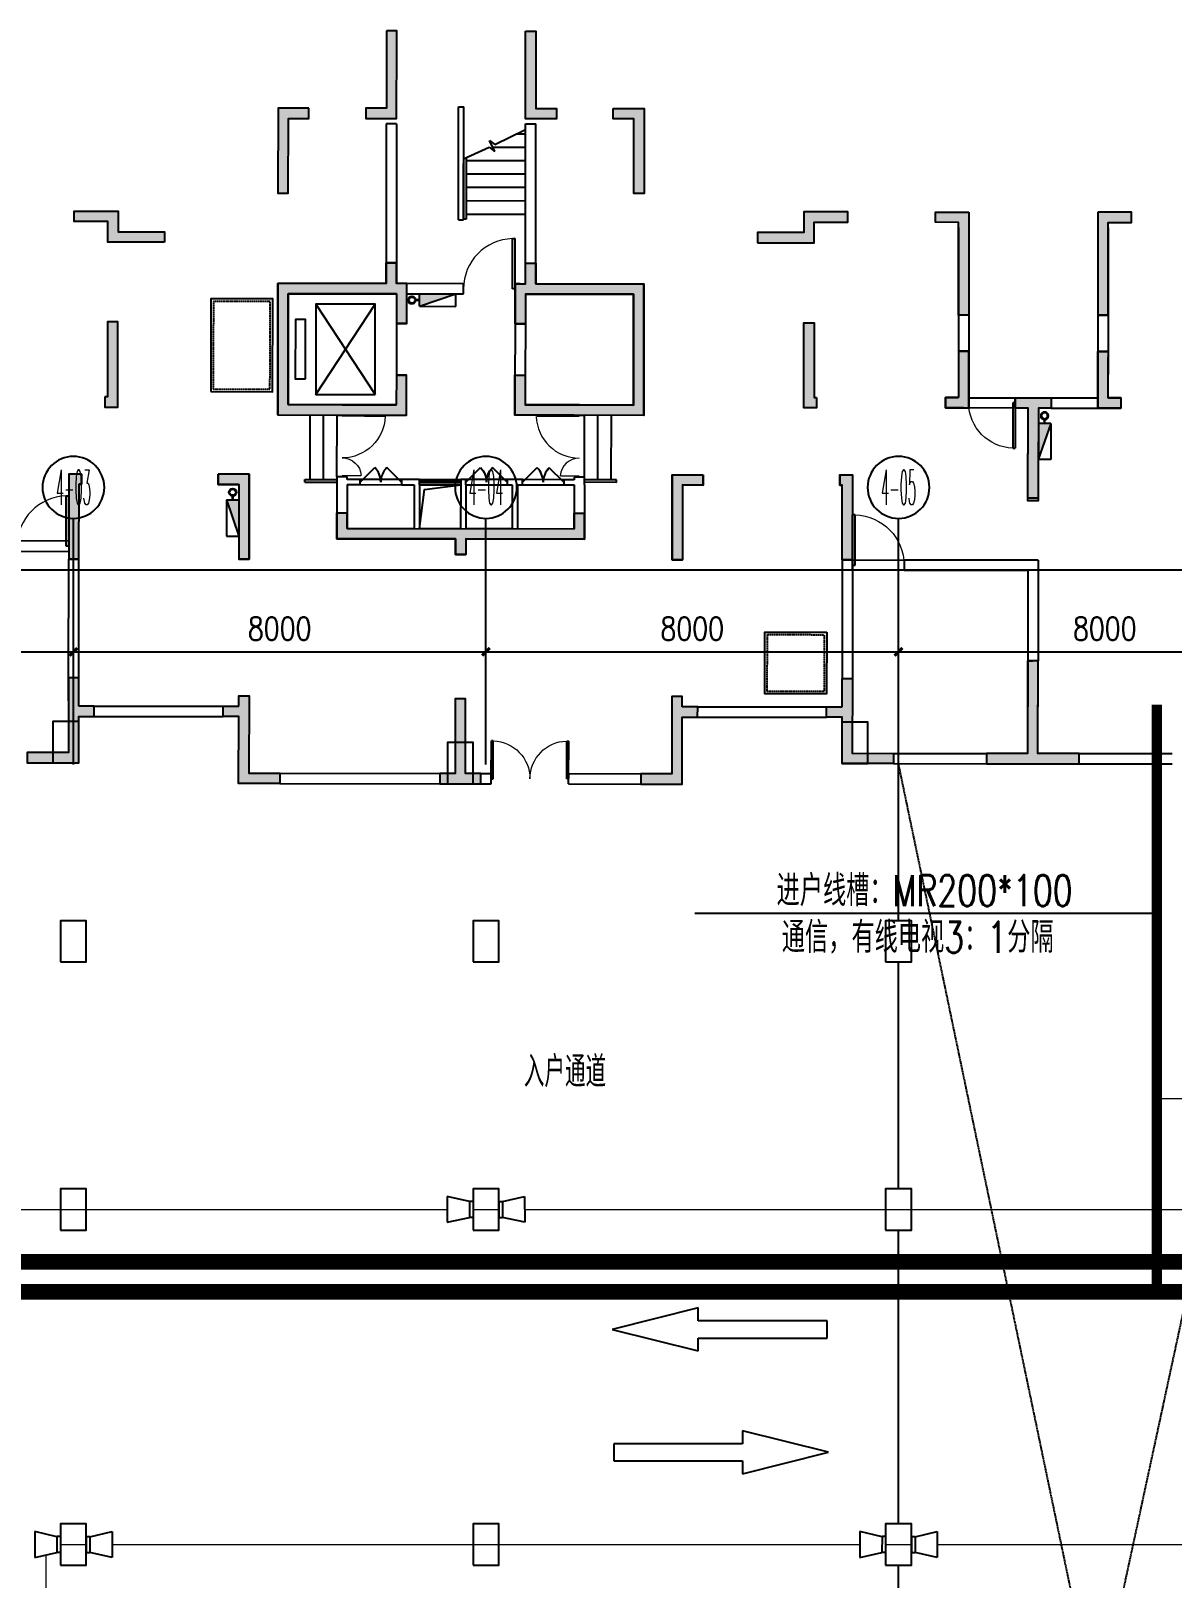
# Model space of a CAD drawing. Extents: x -781653 to 929899, y -295171 to 30012.
# Drawn here: x 429631 to 451758, y -144954 to -114948 of the extents above; entities that cross this region are included whole.
import ezdxf
from ezdxf.enums import TextEntityAlignment as Align

# ---------------------------------------------------------------- set-up
doc = ezdxf.new("R2010")
doc.units = 0
doc.header["$LTSCALE"] = 10
doc.header["$MEASUREMENT"] = 0
for name, pattern in [('BORDER', [1.75, 0.5, -0.25, 0.5, -0.25, 0, -0.25]), ('CENTER', [2, 1.25, -0.25, 0.25, -0.25]), ('DASH', [0.35, 0.25, -0.1]), ('DASHED', [0.75, 0.5, -0.25])]:
    doc.linetypes.add(name, pattern=pattern)
doc.layers.get('0').update_dxf_attribs({"linetype": 'CONTINUOUS'})
doc.layers.get('Defpoints').update_dxf_attribs({"linetype": 'CONTINUOUS'})
for name, color, linetype in [('A-STAIRS', 9, 'CONTINUOUS'), ('AXIS', 3, 'CONTINUOUS'), ('AXIS_TEXT', 7, 'CONTINUOUS'), ('COLUMN', 1, 'CONTINUOUS'), ('DOTE', 8, 'CENTER'), ('JPS-X', 1, 'BORDER'), ('JPS-XHS', 7, 'CONTINUOUS'), ('LVTRY', 6, 'CONTINUOUS'), ('PUB_DIM', 3, 'CONTINUOUS'), ('RD-equip', 3, 'CONTINUOUS'), ('RD-text', 4, 'CONTINUOUS'), ('solid', 252, 'CONTINUOUS'), ('STAIR', 9, 'CONTINUOUS'), ('TEXT', 7, 'CONTINUOUS'), ('wall', 8, 'CONTINUOUS'), ('wall-jg', 7, 'CONTINUOUS'), ('WINDOW', 4, 'CONTINUOUS'), ('结构墙', 1, 'CONTINUOUS'), ('行车方向', 4, 'CONTINUOUS'), ('行车线', 207, 'CONTINUOUS')]:
    doc.layers.add(name, color=color, linetype=linetype)
doc.layers.add('RD-line', color=2, linetype='CONTINUOUS', lineweight=0)
doc.layers.get('DOTE').off()
doc.styles.add('_TCH_AXIS', font='COMPLEX', dxfattribs={"bigfont": 'GBCBIG'})
doc.styles.add('_TEL_DIM', font='SIMPLEX', dxfattribs={"width": 0.8, "height": 3.5, "bigfont": 'HZTXT'})
doc.styles.add('COMPLEX', font='COMPLEX')
doc.styles.add('DIM_FONT', font='SIMPLEX', dxfattribs={"width": 0.8, "bigfont": 'HZTXT'})
doc.styles.add('FS2', font='tjromans.shx', dxfattribs={"width": 0.8, "bigfont": 'tjhztxt.shx'})
doc.linetypes.add('BRA', pattern='A,2.8,-0.1,["B",_TEL_DIM,S=0.07,R=0,X=0,Y=-0.12],-0.25', length=3.15)
doc.linetypes.add('TD', pattern='A,2.8,-0.1,["C",_TEL_DIM,S=0.07,R=0,X=0,Y=-0.12],-0.25', length=3.15)
doc.dimstyles.new('DIMN300', dxfattribs={"dimscale": 3, "dimtxt": 300, "dimasz": 100, "dimexe": 250, "dimexo": 300, "dimgap": 150, "dimtad": 1, "dimdec": 0, "dimzin": 0, "dimdsep": 46, "dimtxsty": 'DIM_FONT', "dimblk": 'ARCHTICK', "dimcen": 0.09, "dimclrt": 7, "dimazin": 2, "dimtfac": 1, "dimtdec": 0, "dimtix": 1, "dimtmove": 2, "dimatfit": 3, "dimfxl": 0, "dimtolj": 1, "dimtzin": 0, "dimarcsym": 0})

# ---------------------------------------------------------------- blocks, each defined once
blk = doc.blocks.new('DXHS')
at = {"layer": 'JPS-XHS'}
blk.add_hatch(color=256, dxfattribs=at).paths.add_polyline_path([(-350, 240), (-350, 0), (350, 0)])
at = {"layer": 'JPS-XHS', "linetype": 'Continuous'}
for p, q in [((-350, 240), (-350, 0)), ((-350, 240), (350, 240)), ((-350, 0), (350, 0)), ((350, 240), (350, 0))]:
    blk.add_line(p, q, dxfattribs=at)
at = {"layer": 'JPS-XHS'}
blk.add_line((-350, 240), (350, 0), dxfattribs=at)
blk = doc.blocks.new('FF')
at = {"linetype": 'Continuous'}
for radius in [75, 60]:
    blk.add_circle((0, 0), radius, dxfattribs=at)
blk = doc.blocks.new('$DorLib2D$00000001')
for p, q in [((0.45, 0.975), (0.5, 0.975)), ((0.45, 0), (0.45, 0.975)), ((0.5, 0), (0.5, 0.975)), ((0.5, 0), (0.45, 0))]:
    blk.add_line(p, q)
at = {"lineweight": 13}
blk.add_arc((0.475, 0), 0.975, 91.4693, 180, dxfattribs=at)
blk = doc.blocks.new('$DorLib2D$00000116')
at = {"color": 0}
for p, q in [((-0.5, 0), (-0.146, 0.354)), ((0.5, 0), (0.146, 0.354))]:
    blk.add_line(p, q, dxfattribs=at)
for centre, start, end in [((-0.5, 0), 0, 45), ((0.5, 0), 135, 180)]:
    blk.add_arc(centre, 0.5, start, end, dxfattribs=at)
blk = doc.blocks.new('$WINLIB2D$00000001')
for p, q in [((-0.5, 0.5), (0.5, 0.5)), ((-0.5, 0.5), (-0.5, -0.5)), ((0.5, -0.5), (0.5, 0.5)), ((0.5, 0.167), (-0.5, 0.167)), ((0.5, -0.167), (-0.5, -0.167)), ((-0.5, -0.5), (0.5, -0.5))]:
    blk.add_line(p, q)
blk = doc.blocks.new('$DorLib2D$00000025')
at = {"const_width": 0.02}
for points in [[(0.481, -0.001), (0.481, 0.691)], [(-0.481, 0.001), (-0.481, 0.308)]]:
    blk.add_lwpolyline(points, dxfattribs=at)
at = {"lineweight": 13}
for centre, radius, start, end in [((0.505, -0.002), 0.699, 91.9397, 179.7238), ((-0.501, 0.003), 0.307, 359.7899, 85.7508)]:
    blk.add_arc(centre, radius, start, end, dxfattribs=at)
blk = doc.blocks.new('A$C6717307E')
at = {"layer": 'solid'}
for points in [[(10150, 10050), (9950, 10050), (9950, 10450), (9750, 10450), (9750, 10050), (7650, 10050), (7650, 7500), (10150, 7500), (10150, 8275), (9950, 8275), (9950, 7700), (7850, 7700), (7850, 9850), (9950, 9850), (9950, 9275), (10150, 9275)], [(12450, 9850), (14550, 9850), (14550, 7700), (12450, 7700), (12450, 8275), (12250, 8275), (12250, 7500), (14750, 7500), (14750, 10050), (12650, 10050), (12650, 10450), (12450, 10450), (12450, 10050), (12250, 10050), (12250, 9275), (12450, 9275)], [(4350, 7850), (4300, 7850), (4300, 7650), (4550, 7650), (4550, 9300), (4350, 9300)], [(17850, 7650), (18100, 7650), (18100, 7850), (18050, 7850), (18050, 9300), (17850, 9300)], [(20850, 7850), (20850, 8650), (21050, 8650), (21050, 7650), (20600, 7650), (20600, 7850)], [(23750, 7850), (24000, 7850), (24000, 7650), (23550, 7650), (23550, 8650), (23750, 8650)], [(21950, 7850), (22650, 7850), (22650, 7650), (22400, 7650), (22400, 5900), (22200, 5900), (22200, 7650), (21950, 7650)], [(3800, 6150), (3850, 6150), (3850, 6350), (3600, 6350), (3600, 4700), (3800, 4700)], [(6900, 6150), (6900, 4700), (7100, 4700), (7100, 6350), (6500, 6350), (6500, 6150)], [(15300, 4700), (15500, 4700), (15500, 6150), (15900, 6150), (15900, 6350), (15300, 6350)], [(18800, 6350), (18550, 6350), (18550, 6150), (18600, 6150), (18600, 4700), (18800, 4700)], [(9000, 5300), (9000, 5600), (8800, 5600), (8800, 5100), (11100, 5100), (11100, 4800), (11300, 4800), (11300, 5100), (13600, 5100), (13600, 5600), (13400, 5600), (13400, 5300)]]:
    blk.add_hatch(color=8, dxfattribs=at).paths.add_polyline_path(points)
at = {"layer": 'JPS-X', "color": 8, "const_width": 50}
for points in [[(10325, 9730), (10400, 9730)], [(22520, 7425), (22520, 7350)], [(6780, 5925), (6780, 5850)]]:
    blk.add_lwpolyline(points, dxfattribs=at)
at = {"layer": 'LVTRY', "color": 8}
blk.add_lwpolyline([(10400, 5300), (10498, 6056), (11200, 6150)], dxfattribs=at)
at = {"layer": 'STAIR', "color": 8}
for p, q in [((11856, 12749), (12450, 13040)), ((12286, 12960), (12450, 12960)), ((11250, 12470), (11748, 12696)), ((11748, 12696), (11855, 12614)), ((11749, 12830), (11856, 12749)), ((11855, 12614), (11749, 12830)), ((11813, 12700), (12450, 12700)), ((11250, 12470), (11250, 11300)), ((11300, 12492), (11300, 11300)), ((11300, 12440), (12450, 12440)), ((11300, 12180), (12450, 12180)), ((11300, 11920), (12450, 11920)), ((11300, 11660), (12450, 11660)), ((11300, 11300), (11250, 11300)), ((11300, 11400), (12450, 11400)), ((8390, 9650), (9540, 7900)), ((8390, 7900), (9540, 9650)), ((9950, 9275), (9950, 8275)), ((21050, 7850), (21950, 7850)), ((21950, 7650), (21050, 7650)), ((8280, 6250), (8280, 7500)), ((8540, 6250), (8540, 7500)), ((8800, 6300), (8800, 7500)), ((13600, 6300), (13600, 7500)), ((13860, 6250), (13860, 7500)), ((14120, 6250), (14120, 7500)), ((8180, 6250), (8800, 6250)), ((8180, 6200), (8180, 6250)), ((8180, 6200), (8800, 6200)), ((10050, 6250), (9250, 6250)), ((9250, 6150), (10050, 6150)), ((12100, 6250), (11300, 6250)), ((11300, 6150), (12100, 6150)), ((13200, 6250), (12400, 6250)), ((12400, 6150), (13200, 6150)), ((14220, 6250), (13600, 6250)), ((14220, 6200), (13600, 6200)), ((14220, 6200), (14220, 6250)), ((3600, 5050), (2600, 5050)), ((2600, 4850), (3600, 4850)), ((18800, 4700), (19800, 4700)), ((19800, 4500), (18800, 4500))]:
    blk.add_line(p, q, dxfattribs=at)
for points in [[(6350, 7950), (7550, 7950), (7550, 9750), (6350, 9750)], [(9540, 7900), (9540, 9650), (8390, 9650), (8390, 7900)], [(8190, 8200), (8190, 9350), (7990, 9350), (7990, 8200)], [(18300, 3300), (18300, 2100), (17100, 2100), (17100, 3300)]]:
    blk.add_lwpolyline(points, close=True, dxfattribs=at)
at = {"layer": 'STAIR', "color": 8, "linetype": 'DASH'}
for points in [[(6400, 8000), (7500, 8000), (7500, 9700), (6400, 9700)], [(18250, 3250), (18250, 2150), (17150, 2150), (17150, 3250)]]:
    blk.add_lwpolyline(points, close=True, dxfattribs=at)
at = {"layer": 'wall', "color": 8}
for p, q in [((11150, 11290), (11150, 13480)), ((11150, 13480), (11250, 13480)), ((11250, 11290), (11250, 13480)), ((9750, 13150), (9750, 10050)), ((9950, 13150), (9750, 13150)), ((9950, 13150), (9950, 10050)), ((12450, 10050), (12450, 13150)), ((12450, 13150), (12650, 13150)), ((12650, 10050), (12650, 13150)), ((11150, 11290), (11250, 11290)), ((7650, 10050), (7650, 7500)), ((9750, 10050), (7650, 10050)), ((10050, 10050), (9950, 10050)), ((11250, 10050), (10050, 10050)), ((11250, 9850), (11250, 10050)), ((12350, 10050), (12250, 10050)), ((12250, 10050), (12250, 9850)), ((12350, 10050), (12450, 10050)), ((12650, 10050), (14750, 10050)), ((14750, 10050), (14750, 7500)), ((7850, 9850), (7850, 7700)), ((9850, 9850), (7850, 9850)), ((9950, 9850), (9850, 9850)), ((9950, 9850), (9950, 9275)), ((10150, 9850), (11250, 9850)), ((10150, 9275), (10150, 9850)), ((12250, 9850), (12250, 7500)), ((12450, 9850), (12450, 7700)), ((12450, 9850), (12550, 9850)), ((12550, 9850), (14550, 9850)), ((14550, 9850), (14550, 7700)), ((20850, 9450), (20850, 7850)), ((21050, 9450), (20850, 9450)), ((21050, 9450), (21050, 7850)), ((23550, 9450), (23550, 7850)), ((23750, 9450), (23550, 9450)), ((23750, 9450), (23750, 7850)), ((9950, 9275), (10150, 9275)), ((10150, 8275), (9950, 8275)), ((9950, 8275), (9950, 7700)), ((10150, 7500), (10150, 8275)), ((20850, 7850), (20600, 7850)), ((20600, 7650), (20600, 7850)), ((21050, 7650), (21050, 7850)), ((21050, 7850), (21050, 7850)), ((21950, 7850), (21950, 7650)), ((22650, 7850), (23550, 7850)), ((22650, 7850), (22650, 7650)), ((23750, 7850), (24000, 7850)), ((24000, 7850), (24000, 7650)), ((7850, 7700), (8900, 7700)), ((8900, 7700), (9950, 7700)), ((13500, 7700), (12450, 7700)), ((14550, 7700), (13500, 7700)), ((20950, 7650), (20600, 7650)), ((20950, 7650), (21050, 7650)), ((22650, 7650), (23650, 7650)), ((23650, 7650), (24000, 7650)), ((7650, 7500), (8800, 7500)), ((8800, 7500), (9000, 7500)), ((9000, 7500), (10150, 7500)), ((13400, 7500), (12250, 7500)), ((13400, 7500), (13600, 7500)), ((14750, 7500), (13600, 7500)), ((9000, 6300), (8800, 6300)), ((8800, 6300), (8800, 6150)), ((8800, 6150), (8800, 5100)), ((9000, 6250), (9000, 6300)), ((9250, 6250), (9000, 6250)), ((9000, 6150), (9000, 5300)), ((9000, 6150), (9250, 6150)), ((9250, 6150), (9250, 6250)), ((10400, 6250), (10050, 6250)), ((10050, 6250), (10050, 6150)), ((10050, 6150), (10300, 6150)), ((10300, 6150), (10300, 5300)), ((10400, 6150), (10400, 6250)), ((10400, 6150), (10400, 5300)), ((11300, 6250), (11200, 6250)), ((11200, 6250), (11200, 6150)), ((11200, 6150), (11200, 5300)), ((11300, 6150), (11300, 6250)), ((11300, 6150), (11300, 5300)), ((12300, 6250), (12100, 6250)), ((12100, 6250), (12100, 6150)), ((12100, 6150), (12200, 6150)), ((12200, 6150), (12200, 5300)), ((12400, 6250), (12300, 6250)), ((12300, 6150), (12300, 5300)), ((12300, 6150), (12400, 6150)), ((12400, 6150), (12400, 6250)), ((13400, 6250), (13200, 6250)), ((13200, 6250), (13200, 6150)), ((13200, 6150), (13400, 6150)), ((13600, 6300), (13400, 6300)), ((13400, 6300), (13400, 6250)), ((13400, 6150), (13400, 5300)), ((13600, 6150), (13600, 6300)), ((13600, 6150), (13600, 5100)), ((9000, 5300), (10300, 5300)), ((10400, 5300), (11200, 5300)), ((11200, 5300), (11200, 5300)), ((11300, 5300), (12200, 5300)), ((12300, 5300), (13400, 5300)), ((3600, 5050), (3600, 4850)), ((8800, 5100), (10400, 5100)), ((10400, 5100), (11100, 5100)), ((11100, 5100), (11100, 4800)), ((11300, 5100), (12300, 5100)), ((11300, 5100), (11300, 4800)), ((11300, 5100), (11300, 5100)), ((12300, 5100), (13600, 5100)), ((3600, 2400), (3600, 4700)), ((3600, 4700), (3800, 4700)), ((3800, 2400), (3800, 4700)), ((11300, 4800), (11100, 4800)), ((18600, 4700), (18600, 2400)), ((18800, 4700), (18600, 4700)), ((18800, 4700), (18800, 2400)), ((18800, 4500), (18800, 4700)), ((22400, 4700), (19800, 4700)), ((19800, 4700), (19800, 4500)), ((22400, 4700), (22400, 2750)), ((19800, 4500), (22200, 4500)), ((22200, 4500), (22200, 2750)), ((22400, 2750), (22200, 2750)), ((3600, 2400), (3800, 2400))]:
    blk.add_line(p, q, dxfattribs=at)
at = {"layer": 'wall-jg', "color": 8}
for p, q in [((20850, 11150), (20850, 9450)), ((21050, 11150), (21050, 9450)), ((23550, 11150), (23550, 9450)), ((23750, 11150), (23750, 9450)), ((9750, 10050), (9750, 10450)), ((9750, 10450), (9950, 10450)), ((9950, 10450), (9950, 10050)), ((12450, 10050), (12450, 10450)), ((12450, 10450), (12650, 10450)), ((12650, 10450), (12650, 10050)), ((7650, 7500), (7650, 10050)), ((9750, 10050), (7650, 10050)), ((10150, 10050), (9950, 10050)), ((10150, 9275), (10150, 10050)), ((12250, 9275), (12250, 10050)), ((12250, 10050), (12450, 10050)), ((12650, 10050), (14750, 10050)), ((14750, 7500), (14750, 10050)), ((7850, 9850), (9950, 9850)), ((7850, 7700), (7850, 9850)), ((9950, 9850), (9950, 9275)), ((12450, 9850), (12450, 9275)), ((14550, 9850), (12450, 9850)), ((14550, 7700), (14550, 9850)), ((21050, 9450), (20850, 9450)), ((23550, 9450), (23750, 9450)), ((4550, 9300), (4350, 9300)), ((4350, 9300), (4350, 7850)), ((4550, 7650), (4550, 9300)), ((10150, 9275), (9950, 9275)), ((12250, 9275), (12450, 9275)), ((17850, 7650), (17850, 9300)), ((17850, 9300), (18050, 9300)), ((18050, 9300), (18050, 7850)), ((20850, 8750), (20850, 7850)), ((20850, 8750), (21050, 8750)), ((21050, 8750), (21050, 7650)), ((23750, 8750), (23550, 8750)), ((23550, 8750), (23550, 7650)), ((23750, 8750), (23750, 7850)), ((9950, 8275), (9950, 7700)), ((10150, 8275), (9950, 8275)), ((10150, 7500), (10150, 8275)), ((12250, 7500), (12250, 8275)), ((12250, 8275), (12450, 8275)), ((12450, 8275), (12450, 7700)), ((4300, 7850), (4300, 7650)), ((4350, 7850), (4300, 7850)), ((18050, 7850), (18100, 7850)), ((18100, 7850), (18100, 7650)), ((20600, 7850), (20850, 7850)), ((20600, 7850), (20600, 7650)), ((24000, 7850), (23750, 7850)), ((24000, 7850), (24000, 7650)), ((4300, 7650), (4550, 7650)), ((7850, 7700), (9950, 7700)), ((14550, 7700), (12450, 7700)), ((18100, 7650), (17850, 7650)), ((20600, 7650), (21050, 7650)), ((24000, 7650), (23550, 7650)), ((7650, 7500), (10150, 7500)), ((14750, 7500), (12250, 7500)), ((3850, 6350), (3600, 6350)), ((3600, 6350), (3600, 4700)), ((3850, 6350), (3850, 6150)), ((7100, 6350), (6500, 6350)), ((6500, 6150), (6500, 6350)), ((7100, 6350), (7100, 4700)), ((15300, 6350), (15900, 6350)), ((15300, 6350), (15300, 4700)), ((15900, 6150), (15900, 6350)), ((18550, 6350), (18800, 6350)), ((18550, 6350), (18550, 6150)), ((18800, 6350), (18800, 4700)), ((3800, 4700), (3800, 6150)), ((3850, 6150), (3800, 6150)), ((6900, 6150), (6500, 6150)), ((6900, 6150), (6900, 4700)), ((15500, 6150), (15500, 4700)), ((15500, 6150), (15900, 6150)), ((18550, 6150), (18600, 6150)), ((18600, 4700), (18600, 6150)), ((8800, 5600), (9000, 5600)), ((8800, 5100), (8800, 5600)), ((9000, 5300), (9000, 5600)), ((13400, 5600), (13600, 5600)), ((13400, 5300), (13400, 5600)), ((13600, 5100), (13600, 5600)), ((9000, 5300), (13400, 5300)), ((11100, 5100), (8800, 5100)), ((11100, 5100), (11100, 4800)), ((11300, 5100), (11300, 4800)), ((11300, 5100), (13600, 5100)), ((3800, 4700), (3600, 4700)), ((7100, 4700), (6900, 4700)), ((11100, 4800), (11300, 4800)), ((15300, 4700), (15500, 4700)), ((18600, 4700), (18800, 4700)), ((22200, 2750), (22300, 2750)), ((22200, 1050), (22200, 2750)), ((22400, 2750), (22300, 2750)), ((22400, 1050), (22400, 2750)), ((3800, 2400), (3600, 2400)), ((3600, 1950), (3600, 2400)), ((3800, 1950), (3800, 2400))]:
    blk.add_line(p, q, dxfattribs=at)
blk.add_lwpolyline([(21950, 7850), (22650, 7850), (22650, 7650), (22400, 7650), (22400, 5900), (22200, 5900), (22200, 7650), (21950, 7650), (21950, 7850)], dxfattribs=at)
at = {"layer": 'WINDOW', "color": 8, "linetype": 'DASH'}
for p, q in [((10150, 9275), (9950, 9275)), ((9950, 8275), (10150, 8275))]:
    blk.add_line(p, q, dxfattribs=at)
at = {"layer": 'JPS-X', "color": 8}
blk.add_blockref('FF', (10250, 9730), dxfattribs=at)
at = {"layer": 'JPS-X', "color": 8, "xscale": -1, "rotation": 90}
blk.add_blockref('FF', (22520, 7500), dxfattribs=at)
at = {"layer": 'JPS-X', "color": 8, "rotation": 270}
blk.add_blockref('FF', (6780, 6000), dxfattribs=at)
at = {"layer": 'JPS-XHS', "color": 8, "xscale": -1}
for p, rotation in [((10750, 9850), 179.9999999999999), ((6900, 5500), 90)]:
    blk.add_blockref('DXHS', p, dxfattribs=dict(at, rotation=rotation))
at = {"layer": 'JPS-XHS', "color": 8, "rotation": 270}
blk.add_blockref('DXHS', (22400, 7000), dxfattribs=at)
at = {"layer": 'WINDOW', "color": 8}
for name, p, xscale, yscale, zscale in [('$DorLib2D$00000001', (11750, 9950), 1000.000000000001, 1000.000000000001, -1000), ('$DorLib2D$00000116', (11700, 6200), -799.9999999999999, 799.9999999999999, -800), ('$DorLib2D$00000116', (12800, 6200), 799.9999999999999, 799.9999999999999, 800), ('$DorLib2D$00000001', (19300, 4600), -1000.000000000001, 1000.000000000001, -1000)]:
    blk.add_blockref(name, p, dxfattribs=dict(at, xscale=xscale, yscale=yscale, zscale=zscale))
for name, p, xscale, yscale, zscale, rotation in [('$DorLib2D$00000001', (21500, 7750), -899.9999999999797, 900, -900, 179.9885408439812), ('$DorLib2D$00000025', (8900, 6900), -1199.999999999999, 1199.999999999999, -1200, 270), ('$DorLib2D$00000025', (13500, 6900), 1199.999999999999, 1199.999999999999, -1200, 90), ('$DorLib2D$00000116', (9650, 6200), 800, 800, 800, 359.9999999999974), ('$WINLIB2D$00000001', (10800, 6200), -799.9999999999999, 99.99999999999999, 800, 179.9999999999999), ('$DorLib2D$00000001', (3100, 4950), 999.9999999999995, 999.9999999999995, -1000, 359.9999999998243)]:
    blk.add_blockref(name, p, dxfattribs=dict(at, xscale=xscale, yscale=yscale, zscale=zscale, rotation=rotation))
blk = doc.blocks.new('A$C63A85C0E')
at = {"layer": 'solid'}
for points in [[(9350, 13100), (9350, 12900), (9950, 12900), (9950, 14400), (9950, 14600), (9750, 14600), (9750, 13100)], [(12650, 13100), (12650, 14600), (12450, 14600), (12450, 14400), (12450, 12900), (13050, 12900), (13050, 13100)], [(7650, 13100), (7650, 11450), (7850, 11450), (7850, 12900), (8250, 12900), (8250, 13100)], [(14550, 12900), (14550, 11450), (14750, 11450), (14750, 13100), (14150, 13100), (14150, 12900)], [(4550, 10700), (4550, 11100), (3700, 11100), (3700, 10900), (4350, 10900), (4350, 10500), (5450, 10500), (5450, 10700)], [(18050, 10900), (18700, 10900), (18700, 11100), (17850, 11100), (17850, 10700), (16950, 10700), (16950, 10500), (18050, 10500)], [(21050, 11100), (21050, 9100), (20850, 9100), (20850, 10900), (20400, 10900), (20400, 11100)], [(23550, 11100), (23550, 9100), (23750, 9100), (23750, 10900), (24200, 10900), (24200, 11100)], [(9950, 8925), (10150, 8925), (10150, 9700), (9950, 9700), (9950, 10100), (9750, 10100), (9750, 9700), (7650, 9700), (7650, 7150), (10150, 7150), (10150, 7925), (9950, 7925), (9950, 7350), (7850, 7350), (7850, 9500), (9950, 9500)], [(12450, 8925), (12250, 8925), (12250, 9700), (12450, 9700), (12450, 10100), (12650, 10100), (12650, 9700), (14750, 9700), (14750, 7150), (12250, 7150), (12250, 7925), (12450, 7925), (12450, 7350), (14550, 7350), (14550, 9500), (12450, 9500)], [(4350, 7500), (4300, 7500), (4300, 7300), (4550, 7300), (4550, 8950), (4350, 8950)], [(17850, 7300), (18100, 7300), (18100, 7500), (18050, 7500), (18050, 8950), (17850, 8950)], [(20850, 7500), (20600, 7500), (20600, 7300), (21050, 7300), (21050, 8400), (20850, 8400)], [(23750, 7500), (24000, 7500), (24000, 7300), (23550, 7300), (23550, 8400), (23750, 8400)], [(3800, 5800), (3850, 5800), (3850, 6000), (3600, 6000), (3600, 4350), (3800, 4350)], [(6900, 5800), (6900, 4350), (7100, 4350), (7100, 6000), (6500, 6000), (6500, 5800)], [(15300, 4350), (15500, 4350), (15500, 5800), (15900, 5800), (15900, 6000), (15300, 6000)], [(18800, 6000), (18550, 6000), (18550, 5800), (18600, 5800), (18600, 4350), (18800, 4350)], [(9000, 4950), (9000, 5250), (8800, 5250), (8800, 4750), (11100, 4750), (11100, 4450), (11300, 4450), (11300, 4750), (13600, 4750), (13600, 5250), (13400, 5250), (13400, 4950)], [(22400, 600), (23200, 600), (23200, 400), (21400, 400), (21400, 600), (22200, 600), (22200, 2400), (22400, 2400)], [(2800, 600), (2800, 400), (3800, 400), (3800, 1300), (4100, 1300), (4100, 1500), (3800, 1500), (3800, 2050), (3600, 2050), (3600, 600)], [(18600, 1300), (18600, 400), (19600, 400), (19600, 600), (18800, 600), (18800, 2050), (18600, 2050), (18600, 1500), (18300, 1500), (18300, 1300)], [(7100, 1700), (6900, 1700), (6900, 1500), (6600, 1500), (6600, 1300), (6900, 1300), (6900, 0), (7700, 0), (7700, 200), (7100, 200)], [(11600, 0), (11600, 200), (11300, 200), (11300, 1650), (11100, 1650), (11100, 200), (10800, 200), (10800, 0)], [(15300, 200), (14700, 200), (14700, 0), (15500, 0), (15500, 1300), (15800, 1300), (15800, 1500), (15500, 1500), (15500, 1700), (15300, 1700)]]:
    blk.add_hatch(color=256, dxfattribs=at).paths.add_polyline_path(points)
h = blk.add_hatch(color=256, dxfattribs=at)
h.paths.add_polyline_path([(22300, 7500), (21950, 7500), (21950, 7400), (22300, 7400)])
h.paths.add_polyline_path([(22650, 7500), (22300, 7500), (22300, 7400), (22650, 7400)])
h.paths.add_polyline_path([(22650, 7400), (22300, 7400), (22300, 5900), (22400, 5900), (22400, 7300), (22650, 7300)])
h.paths.add_polyline_path([(22300, 7400), (21950, 7400), (21950, 7300), (22200, 7300), (22200, 5900), (22300, 5900)])
h.paths.add_polyline_path([(22400, 5900), (22300, 5900), (22300, 5500), (22400, 5500)])
h.paths.add_polyline_path([(22300, 5900), (22200, 5900), (22200, 5500), (22300, 5500)])
at = {"layer": 'wall-jg'}
for points in [[(9750, 14600), (9750, 13100), (9350, 13100), (9350, 12900), (9950, 12900), (9950, 14400), (9950, 14400), (9950, 14600)], [(12450, 14600), (12650, 14600), (12650, 13100), (13050, 13100), (13050, 12900), (12450, 12900), (12450, 14400), (12450, 14400)], [(5450, 10500), (4350, 10500), (4350, 10900), (3700, 10900), (3700, 11100), (4550, 11100), (4550, 10700), (5450, 10700)], [(16950, 10500), (18050, 10500), (18050, 10900), (18700, 10900), (18700, 11100), (17850, 11100), (17850, 10700), (16950, 10700)], [(21050, 11100), (21050, 9100), (20850, 9100), (20850, 10900), (20400, 10900), (20400, 11100)], [(23550, 11100), (23550, 9100), (23750, 9100), (23750, 10900), (24200, 10900), (24200, 11100)], [(20850, 7500), (20600, 7500), (20600, 7300), (21050, 7300), (21050, 8400), (20850, 8400)], [(23750, 7500), (24000, 7500), (24000, 7300), (23550, 7300), (23550, 8400), (23750, 8400)], [(6500, 6000), (6500, 5800), (6900, 5800), (6900, 4350), (7100, 4350), (7100, 6000)], [(15900, 6000), (15900, 5800), (15500, 5800), (15500, 4350), (15300, 4350), (15300, 6000)], [(21400, 600), (21400, 400), (23200, 400), (23200, 600), (22400, 600), (22400, 2400), (22200, 2400), (22200, 600)]]:
    blk.add_lwpolyline(points, close=True, dxfattribs=at)
for points in [[(8250, 13100), (7650, 13100), (7650, 11450), (7850, 11450), (7850, 12900), (8250, 12900), (8250, 13100)], [(14150, 13100), (14750, 13100), (14750, 11450), (14550, 11450), (14550, 12900), (14150, 12900), (14150, 13100)], [(9950, 8925), (10150, 8925), (10150, 9700), (9950, 9700), (9950, 10100), (9750, 10100), (9750, 9700), (7650, 9700), (7650, 7150), (10150, 7150), (10150, 7925), (9950, 7925), (9950, 7350), (7850, 7350), (7850, 9500), (9950, 9500), (9950, 8925)], [(12450, 8925), (12250, 8925), (12250, 9700), (12450, 9700), (12450, 10100), (12650, 10100), (12650, 9700), (14750, 9700), (14750, 7150), (12250, 7150), (12250, 7925), (12450, 7925), (12450, 7350), (14550, 7350), (14550, 9500), (12450, 9500), (12450, 8925)], [(4300, 7500), (4300, 7300), (4550, 7300), (4550, 8950), (4350, 8950), (4350, 7500), (4300, 7500)], [(18100, 7500), (18100, 7300), (17850, 7300), (17850, 8950), (18050, 8950), (18050, 7500), (18100, 7500)], [(21950, 7500), (22650, 7500), (22650, 7300), (22400, 7300), (22400, 5500), (22200, 5500), (22200, 7300), (21950, 7300), (21950, 7500)], [(3600, 4350), (3800, 4350), (3800, 5800), (3850, 5800), (3850, 6000), (3600, 6000), (3600, 4350)], [(18800, 4350), (18600, 4350), (18600, 5800), (18550, 5800), (18550, 6000), (18800, 6000), (18800, 4350)], [(13400, 5250), (13600, 5250), (13600, 4750), (11300, 4750), (11300, 4450), (11100, 4450), (11100, 4750), (8800, 4750), (8800, 5250), (9000, 5250), (9000, 4950), (13400, 4950), (13400, 5250)], [(3800, 1500), (3800, 2050), (3600, 2050), (3600, 600), (2800, 600), (2800, 400), (3800, 400), (3800, 1300), (4100, 1300), (4100, 1500), (3800, 1500)], [(18600, 1500), (18600, 2050), (18800, 2050), (18800, 600), (19600, 600), (19600, 400), (18600, 400), (18600, 1300), (18300, 1300), (18300, 1500), (18600, 1500)], [(6900, 1500), (6900, 1700), (7100, 1700), (7100, 200), (7700, 200), (7700, 0), (6900, 0), (6900, 1300), (6600, 1300), (6600, 1500), (6900, 1500)], [(11600, 200), (11300, 200), (11300, 1650), (11100, 1650), (11100, 200), (10800, 200), (10800, 0), (11600, 0), (11600, 200)], [(15500, 1500), (15500, 1700), (15300, 1700), (15300, 200), (14700, 200), (14700, 0), (15500, 0), (15500, 1300), (15800, 1300), (15800, 1500), (15500, 1500)]]:
    blk.add_lwpolyline(points, dxfattribs=at)
blk = doc.blocks.new('$DorLib2D$00000002')
for p, q in [((-0.5, 0), (-0.5, 0.4875)), ((-0.475, 0.4875), (-0.5, 0.4875)), ((-0.475, 0), (-0.475, 0.4875)), ((0.475, 0), (0.475, 0.4875)), ((0.475, 0.4875), (0.5, 0.4875)), ((0.5, 0), (0.5, 0.4875)), ((-0.5, 0), (-0.475, 0)), ((0.5, 0), (0.475, 0))]:
    blk.add_line(p, q)
at = {"lineweight": 13}
for centre, start, end in [((-0.4875, 0), 0, 88.53072), ((0.4875, 0), 91.46928, 180)]:
    blk.add_arc(centre, 0.4875, start, end, dxfattribs=at)
blk = doc.blocks.new('A$C1C157CE4')
at = {"layer": '行车线', "linetype": 'DASH', "ltscale": 3000}
for points in [[(4167, 2967), (1667, 2967), (1667, 3217), (0, 2800), (1667, 2383), (1667, 2633), (4167, 2633)], [(2531, 833), (2531, 583), (31, 583), (31, 250), (2531, 250), (2531, 0), (4198, 417)]]:
    blk.add_lwpolyline(points, close=True, dxfattribs=at)
blk = doc.blocks.new('A$C0FE76EBE')
at = {"layer": 'COLUMN'}
for points in [[(2867, 57011), (3367, 57011), (3367, 57811), (2867, 57811)], [(18167, 56995), (18667, 56995), (18667, 57795), (18167, 57795)], [(10518, 56603), (11018, 56603), (11018, 57403), (10518, 57403)], [(3013, 53147), (3513, 53147), (3513, 53947), (3013, 53947)], [(11013, 53147), (11513, 53147), (11513, 53947), (11013, 53947)], [(19013, 53147), (19513, 53147), (19513, 53947), (19013, 53947)], [(3013, 47947), (3513, 47947), (3513, 48747), (3013, 48747)], [(11013, 47947), (11513, 47947), (11513, 48747), (11013, 48747)], [(19013, 47947), (19513, 47947), (19513, 48747), (19013, 48747)], [(3013, 41447), (3513, 41447), (3513, 42247), (3013, 42247)], [(11013, 41447), (11513, 41447), (11513, 42247), (11013, 42247)], [(19013, 41447), (19513, 41447), (19513, 42247), (19013, 42247)]]:
    blk.add_lwpolyline(points, close=True, dxfattribs=at)
blk = doc.blocks.new('_ArchTick')
at = {"color": 0, "linetype": 'ByBlock', "const_width": 0.4}
blk.add_lwpolyline([(-0.5, -0.5), (0.5, 0.5)], dxfattribs=at)
blk = doc.blocks.new('*D91')
at = {"layer": 'Defpoints', "color": 0}
for p in [(279364, 114956), (271364, 112319), (279364, 112319)]:
    blk.add_point(p, dxfattribs=at)
at = {"layer": 'PUB_DIM', "color": 0, "lineweight": -2}
for p, q in [((271364, 112769), (271364, 115331)), ((279364, 112769), (279364, 115331)), ((271364, 114956), (279364, 114956))]:
    blk.add_line(p, q, dxfattribs=at)
at = {"layer": 'PUB_DIM', "color": 0, "lineweight": -2, "xscale": 150, "yscale": 150, "zscale": 150, "rotation": 180}
blk.add_blockref('_ArchTick', (271364, 114956), dxfattribs=at)
at = {"layer": 'PUB_DIM', "color": 0, "lineweight": -2, "xscale": 150, "yscale": 150, "zscale": 150}
blk.add_blockref('_ArchTick', (279364, 114956), dxfattribs=at)
at = {"layer": 'PUB_DIM', "color": 7, "insert": (275364, 115406), "char_height": 450, "attachment_point": 5, "style": 'DIM_FONT'}
blk.add_mtext('\\A1;8000', dxfattribs=at)
blk = doc.blocks.new('*D92')
at = {"layer": 'Defpoints', "color": 0}
for p in [(271364, 114956), (263364, 112319), (271364, 112319)]:
    blk.add_point(p, dxfattribs=at)
at = {"layer": 'PUB_DIM', "color": 0, "lineweight": -2}
for p, q in [((263364, 112769), (263364, 115331)), ((271364, 112769), (271364, 115331)), ((263364, 114956), (271364, 114956))]:
    blk.add_line(p, q, dxfattribs=at)
at = {"layer": 'PUB_DIM', "color": 0, "lineweight": -2, "xscale": 150, "yscale": 150, "zscale": 150, "rotation": 180}
blk.add_blockref('_ArchTick', (263364, 114956), dxfattribs=at)
at = {"layer": 'PUB_DIM', "color": 0, "lineweight": -2, "xscale": 150, "yscale": 150, "zscale": 150}
blk.add_blockref('_ArchTick', (271364, 114956), dxfattribs=at)
at = {"layer": 'PUB_DIM', "color": 7, "insert": (267364, 115406), "char_height": 450, "attachment_point": 5, "style": 'DIM_FONT'}
blk.add_mtext('\\A1;8000', dxfattribs=at)
blk = doc.blocks.new('*D93')
at = {"layer": 'Defpoints', "color": 0}
for p in [(263364, 114956), (255364, 112319), (263364, 112319)]:
    blk.add_point(p, dxfattribs=at)
at = {"layer": 'PUB_DIM', "color": 0, "lineweight": -2}
for p, q in [((255364, 112769), (255364, 115331)), ((263364, 112769), (263364, 115331)), ((255364, 114956), (263364, 114956))]:
    blk.add_line(p, q, dxfattribs=at)
at = {"layer": 'PUB_DIM', "color": 0, "lineweight": -2, "xscale": 150, "yscale": 150, "zscale": 150, "rotation": 180}
blk.add_blockref('_ArchTick', (255364, 114956), dxfattribs=at)
at = {"layer": 'PUB_DIM', "color": 0, "lineweight": -2, "xscale": 150, "yscale": 150, "zscale": 150}
blk.add_blockref('_ArchTick', (263364, 114956), dxfattribs=at)
at = {"layer": 'PUB_DIM', "color": 7, "insert": (259364, 115406), "char_height": 450, "attachment_point": 5, "style": 'DIM_FONT'}
blk.add_mtext('\\A1;8000', dxfattribs=at)
blk = doc.blocks.new('*D94')
at = {"layer": 'Defpoints', "color": 0}
for p in [(255364, 114956), (247364, 112319), (255364, 112319)]:
    blk.add_point(p, dxfattribs=at)
at = {"layer": 'PUB_DIM', "color": 0, "lineweight": -2}
for p, q in [((247364, 112769), (247364, 115331)), ((255364, 112769), (255364, 115331)), ((247364, 114956), (255364, 114956))]:
    blk.add_line(p, q, dxfattribs=at)
at = {"layer": 'PUB_DIM', "color": 0, "lineweight": -2, "xscale": 150, "yscale": 150, "zscale": 150, "rotation": 180}
blk.add_blockref('_ArchTick', (247364, 114956), dxfattribs=at)
at = {"layer": 'PUB_DIM', "color": 0, "lineweight": -2, "xscale": 150, "yscale": 150, "zscale": 150}
blk.add_blockref('_ArchTick', (255364, 114956), dxfattribs=at)
at = {"layer": 'PUB_DIM', "color": 7, "insert": (251364, 115406), "char_height": 450, "attachment_point": 5, "style": 'DIM_FONT'}
blk.add_mtext('\\A1;8000', dxfattribs=at)
blk = doc.blocks.new('*D118')
at = {"layer": 'Defpoints', "color": 0}
for p in [(295364, 116544), (25264, 112319), (295364, 112296)]:
    blk.add_point(p, dxfattribs=at)
at = {"layer": 'PUB_DIM', "color": 0, "lineweight": -2}
for p, q in [((25264, 112769), (25264, 116919)), ((295364, 112746), (295364, 116919)), ((25264, 116544), (295364, 116544))]:
    blk.add_line(p, q, dxfattribs=at)
at = {"layer": 'PUB_DIM', "color": 0, "lineweight": -2, "xscale": 150, "yscale": 150, "zscale": 150, "rotation": 180}
blk.add_blockref('_ArchTick', (25264, 116544), dxfattribs=at)
at = {"layer": 'PUB_DIM', "color": 0, "lineweight": -2, "xscale": 150, "yscale": 150, "zscale": 150}
blk.add_blockref('_ArchTick', (295364, 116544), dxfattribs=at)
at = {"layer": 'PUB_DIM', "color": 7, "insert": (160314, 116994), "char_height": 450, "attachment_point": 5, "style": 'DIM_FONT'}
blk.add_mtext('\\A1;270100', dxfattribs=at)
blk = doc.blocks.new('_AXISO')
blk.add_circle((0, 0), 0.5)
at = {"layer": 'AXIS_TEXT', "style": 'COMPLEX', "width": 1.041667}
blk.add_attdef('A', text='', height=0.56, dxfattribs=at).set_placement((-0.25, -0.28), (0.25, -0.28), align=Align.FIT)
blk = doc.blocks.new('adasdasdasd')
at = {"layer": 'RD-equip'}
for p, q in [((-151, 430), (-251, 0)), ((-154, 500), (-154, 430)), ((-154, 500), (159, 500)), ((-154, 430), (159, 430)), ((251, 0), (158, 430)), ((159, 500), (159, 430)), ((-251, 0), (251, 0))]:
    blk.add_line(p, q, dxfattribs=at)
blk = doc.blocks.new('A$C35934B5C')
at = {"layer": 'AXIS'}
for p, q in [((255364.2, 112857.5), (255364.2, 117544.5)), ((263364.2, 112857.5), (263364.2, 117544.5)), ((271364.2, 112857.5), (271364.2, 117544.5))]:
    blk.add_line(p, q, dxfattribs=at)
ref = blk.add_blockref('_AXISO', (255364.2, 118144.5), dxfattribs=dict(at, xscale=-1200, yscale=1200, zscale=1200, rotation=180))
ref.add_attrib('A', '4-03', dxfattribs={"layer": 'AXIS_TEXT', "linetype": 'ByBlock', "height": 678.82, "style": '_TCH_AXIS', "width": 0.259259}).set_placement((255024.8, 117805.1), (255703.6, 117805.1), align=Align.FIT)
ref = blk.add_blockref('_AXISO', (263364.2, 118144.5), dxfattribs=dict(at, xscale=-1200, yscale=1200, zscale=1200, rotation=180))
ref.add_attrib('A', '4-04', dxfattribs={"layer": 'AXIS_TEXT', "linetype": 'ByBlock', "height": 678.82, "style": '_TCH_AXIS', "width": 0.253012}).set_placement((263024.8, 117805.1), (263703.6, 117805.1), align=Align.FIT)
ref = blk.add_blockref('_AXISO', (271364.2, 118144.5), dxfattribs=dict(at, xscale=-1200, yscale=1200, zscale=1200, rotation=180))
ref.add_attrib('A', '4-05', dxfattribs={"layer": 'AXIS_TEXT', "linetype": 'ByBlock', "height": 678.82, "style": '_TCH_AXIS', "width": 0.259259}).set_placement((271024.8, 117805.1), (271703.6, 117805.1), align=Align.FIT)
at = {"layer": 'PUB_DIM'}
dim = blk.add_linear_dim(base=(295364.2, 116543.9), p1=(25264.2, 112318.8), p2=(295364.2, 112296.4), dimstyle='DIMN300', override={"dimscale": 1.5}, dxfattribs=at)
dim.commit()
dim.dimension.update_dxf_attribs({"geometry": '*D118', "text_midpoint": (160314.2, 116993.9)})
for p1, p2, picture, middle in [((247364.2, 112318.8), (255364.2, 112318.8), '*D94', (251364.2, 115406.2)), ((255364.2, 112318.8), (263364.2, 112318.8), '*D93', (259364.2, 115406.2)), ((263364.2, 112318.8), (271364.2, 112318.8), '*D92', (267364.2, 115406.2)), ((271364.2, 112318.8), (279364.2, 112318.8), '*D91', (275364.2, 115406.2))]:
    dim = blk.add_aligned_dim(p1=p1, p2=p2, distance=2637.4, dimstyle='DIMN300', override={"dimscale": 1.5}, dxfattribs=at)
    dim.commit()
    dim.dimension.update_dxf_attribs({"geometry": picture, "text_midpoint": middle})

msp = doc.modelspace()

# ---------------------------------------------------------------- linework, layer by layer
at = {"layer": 'A-STAIRS', "linetype": 'DASH', "ltscale": 5}
for p, q in [((454453.8, -128268.1), (446453.8, -165406.8)), ((454453.8, -167515.7), (446453.8, -129159.2))]:
    msp.add_line(p, q, dxfattribs=at)
at = {"layer": 'RD-line', "linetype": 'TD', "ltscale": 0.8}
msp.add_line((468103.8, -135659), (451464.5, -135659), dxfattribs=at)
at = {"layer": 'RD-line', "linetype": 'BRA', "ltscale": 0.8}
for p, q in [((423204, -137805.1), (437703.5, -137805.1)), ((438203.8, -137805.1), (438703.8, -137805.1)), ((439204, -137805.1), (453703.5, -137805.1)), ((430203.8, -144305.1), (430703.8, -144305.1)), ((431204, -144305.1), (445703.5, -144305.1)), ((446203.8, -144305.1), (446703.8, -144305.1)), ((447204, -144305.1), (461703.5, -144305.1)), ((429918.4, -144506.6), (429918.9, -154901.2))]:
    msp.add_line(p, q, dxfattribs=at)
at = {"layer": 'RD-line'}
for points, const_width in [([(451464.5, -139403.3), (451464.5, -128015.1)], 200), ([(453467.9, -139403.3), (216965.4, -139403.3)], 300)]:
    msp.add_lwpolyline(points, dxfattribs=dict(at, const_width=const_width))
at = {"layer": 'RD-line', "linetype": 'DASHED', "const_width": 300}
msp.add_lwpolyline([(453905.7, -138821.7), (217379, -138821.7)], dxfattribs=at)
at = {"layer": 'RD-text'}
msp.add_line((442501.4, -132057.9), (451464.5, -132057.9), dxfattribs=at)
at = {"layer": 'STAIR'}
for p, q in [((446453.8, -132205.1), (446453.8, -129159.2)), ((446453.8, -137405.1), (446453.8, -133005.1)), ((446453.8, -143905.1), (446453.8, -138205.1)), ((446453.8, -149305.1), (446453.8, -144705.1))]:
    msp.add_line(p, q, dxfattribs=at)
at = {"layer": 'wall', "linetype": 'ByBlock'}
for p, q in [((449958, -128963.1), (451758, -128965.1)), ((449957.8, -129163.1), (451757.8, -129165.1)), ((438557.3, -129550.4), (438557.6, -129350.4)), ((440057.3, -129552), (440057.6, -129352))]:
    msp.add_line(p, q, dxfattribs=at)
for points in [[(430859, -128041.8), (433359, -128044.6)], [(442559, -128054.8), (445059, -128057.6)], [(430858.8, -128241.8), (433358.8, -128244.6)], [(442558.8, -128254.8), (445058.8, -128257.6)], [(446358, -128959.1), (448158, -128961.1)], [(446357.8, -129159.1), (448157.8, -129161.1)], [(434457.3, -129545.8), (437557.3, -129549.2)], [(434457.6, -129345.8), (437557.6, -129349.2)], [(438357.3, -129550.1), (438557.3, -129550.4)], [(438357.6, -129350.1), (438557.6, -129350.4)], [(440057.3, -129552), (441457.3, -129553.6)], [(440057.6, -129352), (441457.6, -129353.6)]]:
    msp.add_lwpolyline(points, dxfattribs=at)

# ---------------------------------------------------------------- block references
at = {"rotation": 359.9360638265084}
msp.add_blockref('A$C6717307E', (426756.9, -129887.2), dxfattribs=at)
at = {"layer": 'DOTE', "color": 3}
msp.add_blockref('A$C35934B5C', (175089.6, -241945.8), dxfattribs=at)
at = {"layer": 'RD-equip', "rotation": 269.9204302749589}
for p in [(437703.5, -137802), (429703.5, -144302), (445703.5, -144302)]:
    msp.add_blockref('adasdasdasd', p, dxfattribs=at)
at = {"layer": 'RD-equip', "xscale": -1, "rotation": 90.0795697250411}
for p in [(439204, -137802), (431204, -144302), (447204, -144302)]:
    msp.add_blockref('adasdasdasd', p, dxfattribs=at)
at = {"layer": 'wall', "rotation": 359.9360638263715}
msp.add_blockref('A$C63A85C0E', (426757.3, -129537.2), dxfattribs=at)
at = {"layer": 'WINDOW', "linetype": 'ByBlock', "xscale": -1500, "yscale": 1500, "zscale": 1500, "rotation": 359.9360638246339}
msp.add_blockref('$DorLib2D$00000002', (439307.4, -129451.2), dxfattribs=at)
at = {"layer": '结构墙'}
msp.add_blockref('A$C0FE76EBE', (427190.6, -186151.8), dxfattribs=at)
at = {"layer": '行车方向', "rotation": 180}
msp.add_blockref('A$C1C157CE4', (445098.2, -139715.8), dxfattribs=at)

# ---------------------------------------------------------------- texts
at = {"layer": 'RD-text', "style": '_TEL_DIM', "width": 0.75}
for s, p in [('进户线槽：MR200*100', (444088.9, -131920.9)), ('通信，有线电视3：1分隔', (444190.1, -132826.2))]:
    msp.add_text(s, height=600, dxfattribs=at).set_placement(p)
at = {"layer": 'TEXT', "style": 'FS2', "width": 0.7}
msp.add_text('入户通道', height=600, rotation=359.83888, dxfattribs=at).set_placement((439187.3, -135430.3, 0))

doc.saveas('drawing.dxf')
